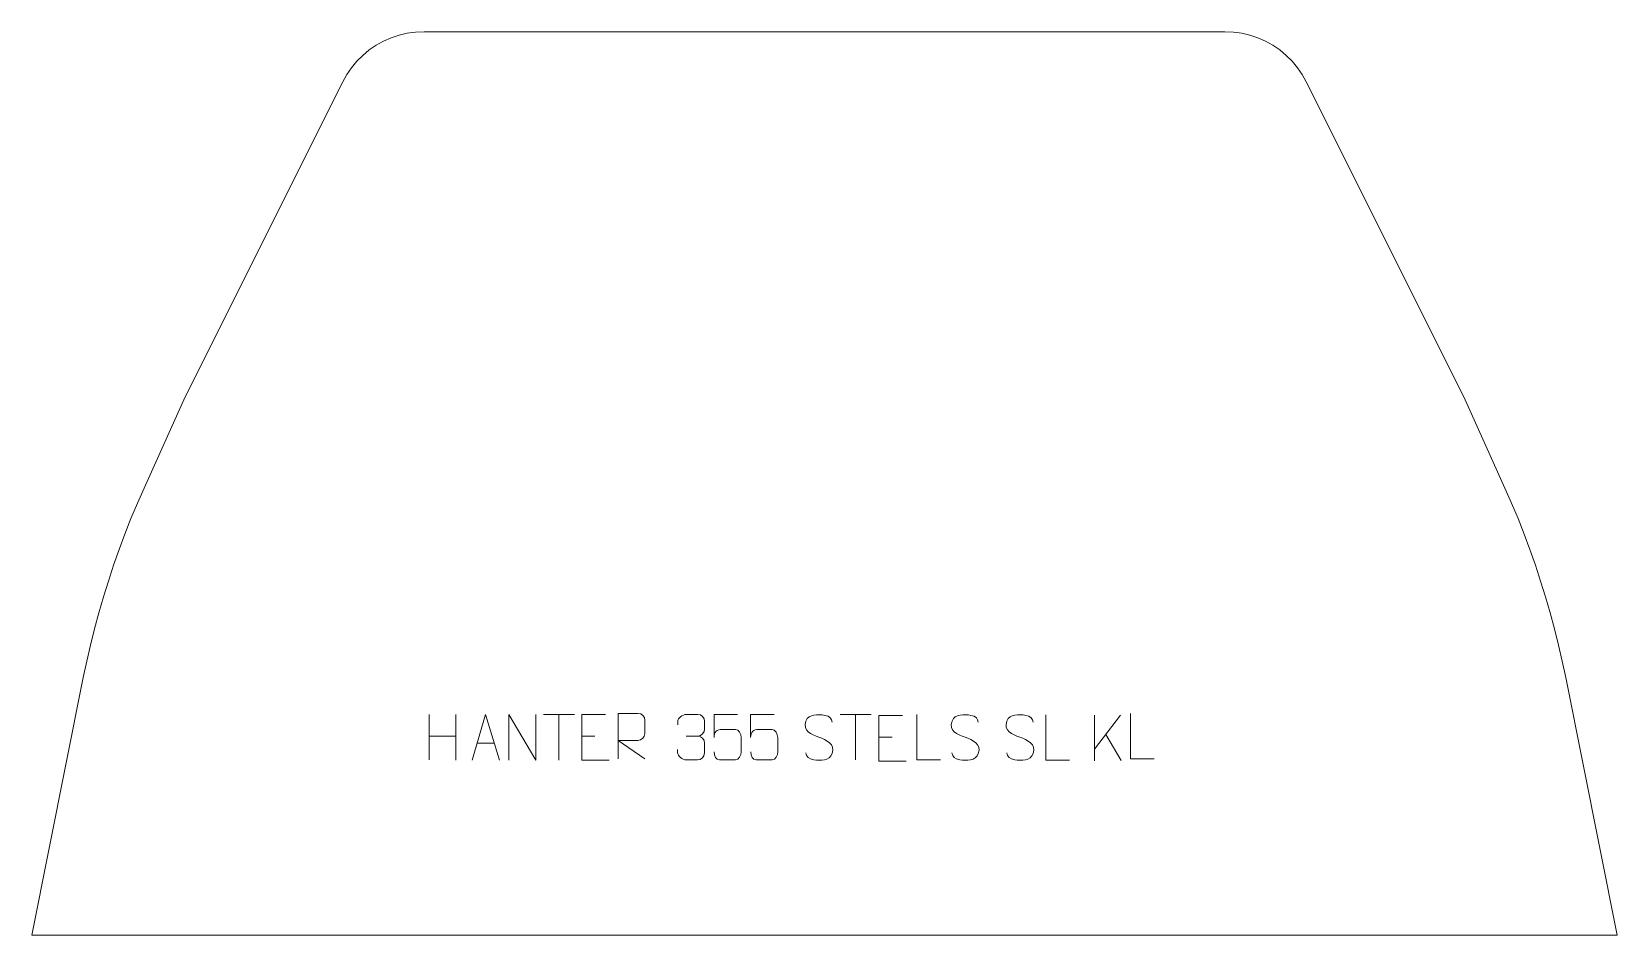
# Model space of a CAD drawing. Header units: millimetres. Extents: x -435 to 433, y 914 to 1409.
import ezdxf

# ---------------------------------------------------------------- set-up
doc = ezdxf.new("R2010")
doc.units = ezdxf.units.MM
doc.header["$MEASUREMENT"] = 0
doc.layers.add('layer 1', color=7, linetype='Continuous')

msp = doc.modelspace()

# ---------------------------------------------------------------- linework, layer by layer
at = {"layer": 'layer 1', "color": 242, "lineweight": 9}
msp.add_open_spline([(-220.5472, 1408.8111), (-220.5472, 1408.8111), (217.9399, 1408.8111), (217.9399, 1408.8111), (217.9399, 1408.8111), (217.9399, 1408.8111), (222.5242, 1408.5992), (222.5242, 1408.5992), (222.5242, 1408.5992), (222.5242, 1408.5992), (227.0702, 1407.9671), (227.0702, 1407.9671), (227.0702, 1407.9671), (227.0702, 1407.9671), (231.5382, 1406.9169), (231.5382, 1406.9169), (231.5382, 1406.9169), (231.5382, 1406.9169), (235.8912, 1405.4607), (235.8912, 1405.4607), (235.8912, 1405.4607), (235.8912, 1405.4607), (240.0904, 1403.6089), (240.0904, 1403.6089), (240.0904, 1403.6089), (240.0904, 1403.6089), (244.1021, 1401.3788), (244.1021, 1401.3788), (244.1021, 1401.3788), (244.1021, 1401.3788), (247.8915, 1398.7892), (247.8915, 1398.7892), (247.8915, 1398.7892), (247.8915, 1398.7892), (251.4256, 1395.8595), (251.4256, 1395.8595), (251.4256, 1395.8595), (251.4256, 1395.8595), (254.6744, 1392.6189), (254.6744, 1392.6189), (254.6744, 1392.6189), (254.6744, 1392.6189), (257.6105, 1389.0913), (257.6105, 1389.0913), (257.6105, 1389.0913), (257.6105, 1389.0913), (260.211, 1385.3086), (260.211, 1385.3086), (260.211, 1385.3086), (260.211, 1385.3086), (262.45, 1381.3021), (262.45, 1381.3021), (262.45, 1381.3021), (262.45, 1381.3021), (348.6962, 1208.8117), (348.6962, 1208.8117), (348.6962, 1208.8117), (348.6962, 1208.8117), (371.1961, 1158.8107), (371.1961, 1158.8107), (371.1961, 1158.8107), (371.1961, 1158.8107), (374.8516, 1150.4794), (374.8516, 1150.4794), (374.8516, 1150.4794), (374.8516, 1150.4794), (378.3501, 1142.0791), (378.3501, 1142.0791), (378.3501, 1142.0791), (378.3501, 1142.0791), (381.69, 1133.6155), (381.69, 1133.6155), (381.69, 1133.6155), (381.69, 1133.6155), (384.8709, 1125.0896), (384.8709, 1125.0896), (384.8709, 1125.0896), (384.8709, 1125.0896), (387.8906, 1116.5067), (387.8906, 1116.5067), (387.8906, 1116.5067), (387.8906, 1116.5067), (390.749, 1107.8668), (390.749, 1107.8668), (390.749, 1107.8668), (390.749, 1107.8668), (393.4444, 1099.1756), (393.4444, 1099.1756), (393.4444, 1099.1756), (393.4444, 1099.1756), (395.9763, 1090.4356), (395.9763, 1090.4356), (395.9763, 1090.4356), (395.9763, 1090.4356), (398.3436, 1081.6502), (398.3436, 1081.6502), (398.3436, 1081.6502), (398.3436, 1081.6502), (400.5444, 1072.8214), (400.5444, 1072.8214), (400.5444, 1072.8214), (400.5444, 1072.8214), (402.5803, 1063.9517), (402.5803, 1063.9517), (402.5803, 1063.9517), (402.5803, 1063.9517), (404.4478, 1055.0475), (404.4478, 1055.0475), (404.4478, 1055.0475), (404.4478, 1055.0475), (432.6946, 913.8119), (432.6946, 913.8119), (432.6946, 913.8119), (432.6946, 913.8119), (-435.3034, 913.8119), (-435.3034, 913.8119), (-435.3034, 913.8119), (-435.3034, 913.8119), (-407.0566, 1055.0475), (-407.0566, 1055.0475), (-407.0566, 1055.0475), (-407.0566, 1055.0475), (-405.1887, 1063.9517), (-405.1887, 1063.9517), (-405.1887, 1063.9517), (-405.1887, 1063.9517), (-403.1532, 1072.8214), (-403.1532, 1072.8214), (-403.1532, 1072.8214), (-403.1532, 1072.8214), (-400.9524, 1081.6502), (-400.9524, 1081.6502), (-400.9524, 1081.6502), (-400.9524, 1081.6502), (-398.5847, 1090.4356), (-398.5847, 1090.4356), (-398.5847, 1090.4356), (-398.5847, 1090.4356), (-396.0532, 1099.1756), (-396.0532, 1099.1756), (-396.0532, 1099.1756), (-396.0532, 1099.1756), (-393.3578, 1107.8668), (-393.3578, 1107.8668), (-393.3578, 1107.8668), (-393.3578, 1107.8668), (-390.4993, 1116.5067), (-390.4993, 1116.5067), (-390.4993, 1116.5067), (-390.4993, 1116.5067), (-387.4797, 1125.0896), (-387.4797, 1125.0896), (-387.4797, 1125.0896), (-387.4797, 1125.0896), (-384.2987, 1133.6155), (-384.2987, 1133.6155), (-384.2987, 1133.6155), (-384.2987, 1133.6155), (-380.9589, 1142.0791), (-380.9589, 1142.0791), (-380.9589, 1142.0791), (-380.9589, 1142.0791), (-377.4604, 1150.4794), (-377.4604, 1150.4794), (-377.4604, 1150.4794), (-377.4604, 1150.4794), (-373.8045, 1158.8107), (-373.8045, 1158.8107), (-373.8045, 1158.8107), (-373.8045, 1158.8107), (-351.3046, 1208.8117), (-351.3046, 1208.8117), (-351.3046, 1208.8117), (-351.3046, 1208.8117), (-265.0588, 1381.3021), (-265.0588, 1381.3021), (-265.0588, 1381.3021), (-265.0588, 1381.3021), (-262.8182, 1385.3086), (-262.8182, 1385.3086), (-262.8182, 1385.3086), (-262.8182, 1385.3086), (-260.2192, 1389.0913), (-260.2192, 1389.0913), (-260.2192, 1389.0913), (-260.2192, 1389.0913), (-257.2828, 1392.6189), (-257.2828, 1392.6189), (-257.2828, 1392.6189), (-257.2828, 1392.6189), (-254.0333, 1395.8595), (-254.0333, 1395.8595), (-254.0333, 1395.8595), (-254.0333, 1395.8595), (-250.4988, 1398.7892), (-250.4988, 1398.7892), (-250.4988, 1398.7892), (-250.4988, 1398.7892), (-246.7109, 1401.3788), (-246.7109, 1401.3788), (-246.7109, 1401.3788), (-246.7109, 1401.3788), (-242.6991, 1403.6089), (-242.6991, 1403.6089), (-242.6991, 1403.6089), (-242.6991, 1403.6089), (-238.4996, 1405.4607), (-238.4996, 1405.4607), (-238.4996, 1405.4607), (-238.4996, 1405.4607), (-234.1466, 1406.9169), (-234.1466, 1406.9169), (-234.1466, 1406.9169), (-234.1466, 1406.9169), (-229.679, 1407.9671), (-229.679, 1407.9671), (-229.679, 1407.9671), (-229.679, 1407.9671), (-225.133, 1408.5992), (-225.133, 1408.5992), (-225.133, 1408.5992), (-225.133, 1408.5992), (-220.5472, 1408.8111), (-220.5472, 1408.8111)], degree=3, knots=[0, 0, 0, 0, 0.01754386, 0.01754386, 0.01754386, 0.01754386, 0.03508772, 0.03508772, 0.03508772, 0.03508772, 0.05263158, 0.05263158, 0.05263158, 0.05263158, 0.07017544, 0.07017544, 0.07017544, 0.07017544, 0.0877193, 0.0877193, 0.0877193, 0.0877193, 0.10526316, 0.10526316, 0.10526316, 0.10526316, 0.12280702, 0.12280702, 0.12280702, 0.12280702, 0.14035088, 0.14035088, 0.14035088, 0.14035088, 0.15789474, 0.15789474, 0.15789474, 0.15789474, 0.1754386, 0.1754386, 0.1754386, 0.1754386, 0.19298246, 0.19298246, 0.19298246, 0.19298246, 0.21052632, 0.21052632, 0.21052632, 0.21052632, 0.22807018, 0.22807018, 0.22807018, 0.22807018, 0.24561404, 0.24561404, 0.24561404, 0.24561404, 0.26315789, 0.26315789, 0.26315789, 0.26315789, 0.28070175, 0.28070175, 0.28070175, 0.28070175, 0.29824561, 0.29824561, 0.29824561, 0.29824561, 0.31578947, 0.31578947, 0.31578947, 0.31578947, 0.33333333, 0.33333333, 0.33333333, 0.33333333, 0.35087719, 0.35087719, 0.35087719, 0.35087719, 0.36842105, 0.36842105, 0.36842105, 0.36842105, 0.38596491, 0.38596491, 0.38596491, 0.38596491, 0.40350877, 0.40350877, 0.40350877, 0.40350877, 0.42105263, 0.42105263, 0.42105263, 0.42105263, 0.43859649, 0.43859649, 0.43859649, 0.43859649, 0.45614035, 0.45614035, 0.45614035, 0.45614035, 0.47368421, 0.47368421, 0.47368421, 0.47368421, 0.49122807, 0.49122807, 0.49122807, 0.49122807, 0.50877193, 0.50877193, 0.50877193, 0.50877193, 0.52631579, 0.52631579, 0.52631579, 0.52631579, 0.54385965, 0.54385965, 0.54385965, 0.54385965, 0.56140351, 0.56140351, 0.56140351, 0.56140351, 0.57894737, 0.57894737, 0.57894737, 0.57894737, 0.59649123, 0.59649123, 0.59649123, 0.59649123, 0.61403509, 0.61403509, 0.61403509, 0.61403509, 0.63157895, 0.63157895, 0.63157895, 0.63157895, 0.64912281, 0.64912281, 0.64912281, 0.64912281, 0.66666667, 0.66666667, 0.66666667, 0.66666667, 0.68421053, 0.68421053, 0.68421053, 0.68421053, 0.70175439, 0.70175439, 0.70175439, 0.70175439, 0.71929825, 0.71929825, 0.71929825, 0.71929825, 0.73684211, 0.73684211, 0.73684211, 0.73684211, 0.75438596, 0.75438596, 0.75438596, 0.75438596, 0.77192982, 0.77192982, 0.77192982, 0.77192982, 0.78947368, 0.78947368, 0.78947368, 0.78947368, 0.80701754, 0.80701754, 0.80701754, 0.80701754, 0.8245614, 0.8245614, 0.8245614, 0.8245614, 0.84210526, 0.84210526, 0.84210526, 0.84210526, 0.85964912, 0.85964912, 0.85964912, 0.85964912, 0.87719298, 0.87719298, 0.87719298, 0.87719298, 0.89473684, 0.89473684, 0.89473684, 0.89473684, 0.9122807, 0.9122807, 0.9122807, 0.9122807, 0.92982456, 0.92982456, 0.92982456, 0.92982456, 0.94736842, 0.94736842, 0.94736842, 0.94736842, 0.96491228, 0.96491228, 0.96491228, 0.96491228, 1, 1, 1, 1], dxfattribs=at)
at = {"layer": 'layer 1', "color": 250, "lineweight": 9}
for points in [[(-217.8143, 1034.7801), (-217.8143, 1034.7801), (-217.8143, 1010.0026), (-217.8143, 1010.0026)], [(-203.171, 1034.7801), (-203.171, 1034.7801), (-203.171, 1009.8266), (-203.171, 1009.8266)], [(-155.2012, 1034.7566), (-155.2012, 1034.7566), (-138.214, 1034.7566), (-138.214, 1034.7566)], [(-146.7074, 1009.8266), (-146.7074, 1009.8266), (-146.7074, 1034.7801), (-146.7074, 1034.7801)], [(7.1888, 1034.8064), (7.1888, 1034.8064), (24.176, 1034.8064), (24.176, 1034.8064)], [(15.6826, 1009.8764), (15.6826, 1009.8764), (15.6826, 1034.8299), (15.6826, 1034.8299)], [(146.4285, 1034.4329), (146.4285, 1034.4329), (146.4285, 1009.4793), (146.4285, 1009.4793)], [(160.8047, 1034.4329), (160.8047, 1034.4329), (146.4285, 1015.7932), (146.4285, 1015.7932)], [(-217.8143, 1022.8978), (-217.8143, 1022.8978), (-203.171, 1022.8982), (-203.171, 1022.8982)], [(-191.4555, 1019.076), (-191.4555, 1019.076), (-181.9598, 1019.076), (-181.9598, 1019.076)], [(-134.1405, 1022.9004), (-134.1405, 1022.9004), (-126.9724, 1022.9004), (-126.9724, 1022.9004)], [(-76.9724, 1022.9004), (-76.9724, 1022.9004), (-70.776, 1022.9004), (-70.776, 1022.9004)], [(28.5143, 1022.3531), (28.5143, 1022.3531), (35.6824, 1022.3531), (35.6824, 1022.3531)], [(161.13, 1009.5751), (161.13, 1009.5751), (152.6595, 1023.8887), (152.6595, 1023.8887)]]:
    msp.add_open_spline(points, degree=3, dxfattribs=at)
for points, knots in [([(-194.1781, 1009.8266), (-194.1781, 1009.8266), (-186.8071, 1034.7801), (-186.8071, 1034.7801), (-186.8071, 1034.7801), (-186.8071, 1034.7801), (-179.2372, 1009.8266), (-179.2372, 1009.8266)], [0, 0, 0, 0, 0.33333333, 0.33333333, 0.33333333, 0.33333333, 1, 1, 1, 1]), ([(-174.035, 1009.8266), (-174.035, 1009.8266), (-174.035, 1034.7801), (-174.035, 1034.7801), (-174.035, 1034.7801), (-174.035, 1034.7801), (-159.3802, 1009.8266), (-159.3802, 1009.8266), (-159.3802, 1009.8266), (-159.3802, 1009.8266), (-159.3802, 1034.7801), (-159.3802, 1034.7801)], [0, 0, 0, 0, 0.25, 0.25, 0.25, 0.25, 0.5, 0.5, 0.5, 0.5, 1, 1, 1, 1]), ([(-121.2666, 1034.7801), (-121.2666, 1034.7801), (-134.1405, 1034.7801), (-134.1405, 1034.7801), (-134.1405, 1034.7801), (-134.1405, 1034.7801), (-134.1405, 1009.8265), (-134.1405, 1009.8265), (-134.1405, 1009.8265), (-134.1405, 1009.8265), (-119.2747, 1009.8265), (-119.2747, 1009.8265)], [0, 0, 0, 0, 0.25, 0.25, 0.25, 0.25, 0.5, 0.5, 0.5, 0.5, 1, 1, 1, 1]), ([(-114.3044, 1010.4237), (-114.3044, 1010.4237), (-114.3044, 1035.3772), (-114.3044, 1035.3772), (-114.3044, 1035.3772), (-110.7096, 1035.3772), (-107.1141, 1035.3772), (-103.5189, 1035.3772), (-103.5189, 1035.3772), (-101.1936, 1035.3395), (-99.6363, 1033.8495), (-99.6404, 1031.4831), (-99.6404, 1031.4831), (-99.6408, 1029.4476), (-99.6408, 1026.3882), (-99.6404, 1024.3522), (-99.6404, 1024.3522), (-99.6469, 1022.4767), (-101.4592, 1020.5349), (-103.4687, 1020.5158), (-103.4687, 1020.5158), (-103.4687, 1020.5158), (-114.3044, 1020.5158), (-114.3044, 1020.5158), (-114.3044, 1020.5158), (-114.3044, 1020.5158), (-99.6497, 1010.4237), (-99.6497, 1010.4237)], [0, 0, 0, 0, 0.125, 0.125, 0.125, 0.125, 0.25, 0.25, 0.25, 0.25, 0.375, 0.375, 0.375, 0.375, 0.5, 0.5, 0.5, 0.5, 0.625, 0.625, 0.625, 0.625, 0.75, 0.75, 0.75, 0.75, 1, 1, 1, 1]), ([(-81.6821, 1029.1456), (-81.6821, 1029.1456), (-81.6821, 1031.0028), (-81.6821, 1031.0028), (-81.6821, 1031.0028), (-81.6964, 1032.7447), (-79.0319, 1034.8628), (-76.9728, 1034.8401), (-76.9728, 1034.8401), (-74.9087, 1034.8401), (-72.8447, 1034.8401), (-70.781, 1034.8401), (-70.781, 1034.8401), (-68.5865, 1034.8489), (-66.9882, 1033.0021), (-66.9438, 1031.09), (-66.9438, 1031.09), (-66.9442, 1029.6549), (-66.9442, 1028.2198), (-66.9438, 1026.7843), (-66.9438, 1026.7843), (-66.9924, 1025.1308), (-68.595, 1022.9008), (-70.7933, 1022.9108), (-70.7933, 1022.9108), (-68.5896, 1022.8996), (-66.9816, 1021.0964), (-66.9276, 1019.0369), (-66.9276, 1019.0369), (-66.928, 1017.2522), (-66.928, 1015.4675), (-66.9276, 1013.6824), (-66.9276, 1013.6824), (-66.9175, 1011.621), (-68.9724, 1009.8579), (-70.7933, 1009.866), (-70.7933, 1009.866), (-72.8586, 1009.8663), (-74.9238, 1009.8663), (-76.9894, 1009.866), (-76.9894, 1009.866), (-79.158, 1009.8775), (-81.689, 1012.2777), (-81.7076, 1013.7395), (-81.7076, 1013.7395), (-81.7076, 1013.7395), (-81.7076, 1015.6481), (-81.7076, 1015.6481)], [0, 0, 0, 0, 0.07692308, 0.07692308, 0.07692308, 0.07692308, 0.15384615, 0.15384615, 0.15384615, 0.15384615, 0.23076923, 0.23076923, 0.23076923, 0.23076923, 0.30769231, 0.30769231, 0.30769231, 0.30769231, 0.38461538, 0.38461538, 0.38461538, 0.38461538, 0.46153846, 0.46153846, 0.46153846, 0.46153846, 0.53846154, 0.53846154, 0.53846154, 0.53846154, 0.61538462, 0.61538462, 0.61538462, 0.61538462, 0.69230769, 0.69230769, 0.69230769, 0.69230769, 0.76923077, 0.76923077, 0.76923077, 0.76923077, 0.84615385, 0.84615385, 0.84615385, 0.84615385, 1, 1, 1, 1]), ([(-48.9235, 1034.8079), (-48.9235, 1034.8079), (-61.7752, 1034.8079), (-61.7752, 1034.8079), (-61.7752, 1034.8079), (-61.7749, 1030.5773), (-61.7749, 1026.3464), (-61.7752, 1022.1152), (-61.7752, 1022.1152), (-61.7755, 1025.4253), (-60.1445, 1026.4971), (-57.3325, 1026.5576), (-57.3325, 1026.5576), (-54.8929, 1026.5579), (-52.4534, 1026.5579), (-50.0142, 1026.5576), (-50.0142, 1026.5576), (-48.3644, 1026.5644), (-46.8895, 1024.1839), (-46.861, 1022.1152), (-46.861, 1022.1152), (-46.8613, 1019.5279), (-46.8613, 1016.9403), (-46.861, 1014.3526), (-46.861, 1014.3526), (-46.8148, 1012.3932), (-48.3142, 1009.9569), (-49.9401, 1009.8984), (-49.9401, 1009.8984), (-51.8966, 1009.8987), (-56.7916, 1009.8987), (-58.7486, 1009.8984), (-58.7486, 1009.8984), (-60.5941, 1009.8896), (-61.7012, 1011.8544), (-61.722, 1014.4055)], [0, 0, 0, 0, 0.1, 0.1, 0.1, 0.1, 0.2, 0.2, 0.2, 0.2, 0.3, 0.3, 0.3, 0.3, 0.4, 0.4, 0.4, 0.4, 0.5, 0.5, 0.5, 0.5, 0.6, 0.6, 0.6, 0.6, 0.7, 0.7, 0.7, 0.7, 0.8, 0.8, 0.8, 0.8, 1, 1, 1, 1]), ([(-28.9235, 1034.8079), (-28.9235, 1034.8079), (-41.7752, 1034.8079), (-41.7752, 1034.8079), (-41.7752, 1034.8079), (-41.7749, 1030.5773), (-41.7749, 1026.3464), (-41.7752, 1022.1152), (-41.7752, 1022.1152), (-41.7755, 1025.4253), (-40.1445, 1026.4971), (-37.3325, 1026.5576), (-37.3325, 1026.5576), (-34.8929, 1026.5579), (-32.4534, 1026.5579), (-30.0142, 1026.5576), (-30.0142, 1026.5576), (-28.3644, 1026.5644), (-26.8895, 1024.1839), (-26.861, 1022.1152), (-26.861, 1022.1152), (-26.8613, 1019.5279), (-26.8613, 1016.9403), (-26.861, 1014.3526), (-26.861, 1014.3526), (-26.8148, 1012.3932), (-28.3142, 1009.9569), (-29.9401, 1009.8984), (-29.9401, 1009.8984), (-31.8966, 1009.8987), (-36.7916, 1009.8987), (-38.7486, 1009.8984), (-38.7486, 1009.8984), (-40.5941, 1009.8896), (-41.7012, 1011.8544), (-41.722, 1014.4055)], [0, 0, 0, 0, 0.1, 0.1, 0.1, 0.1, 0.2, 0.2, 0.2, 0.2, 0.3, 0.3, 0.3, 0.3, 0.4, 0.4, 0.4, 0.4, 0.5, 0.5, 0.5, 0.5, 0.6, 0.6, 0.6, 0.6, 0.7, 0.7, 0.7, 0.7, 0.8, 0.8, 0.8, 0.8, 1, 1, 1, 1]), ([(-4.3176, 1022.3532), (-8.5659, 1023.8236), (-13.474, 1025.6194), (-11.4689, 1031.1397), (-11.4689, 1031.1397), (-9.9654, 1035.2796), (-4.7518, 1034.8911), (-1.1482, 1034.29), (-1.1482, 1034.29), (1.7124, 1033.8128), (2.5771, 1032.5996), (2.8877, 1030.5155)], [0, 0, 0, 0, 0.25, 0.25, 0.25, 0.25, 0.5, 0.5, 0.5, 0.5, 1, 1, 1, 1]), ([(41.3882, 1034.2328), (41.3882, 1034.2328), (28.5143, 1034.2328), (28.5143, 1034.2328), (28.5143, 1034.2328), (28.5143, 1034.2328), (28.5143, 1009.2792), (28.5143, 1009.2792), (28.5143, 1009.2792), (28.5143, 1009.2792), (43.3801, 1009.2792), (43.3801, 1009.2792)], [0, 0, 0, 0, 0.25, 0.25, 0.25, 0.25, 0.5, 0.5, 0.5, 0.5, 1, 1, 1, 1]), ([(62.1569, 1009.8763), (62.1569, 1009.8763), (49.2078, 1009.8763), (49.2078, 1009.8763), (49.2078, 1009.8763), (49.2078, 1009.8763), (49.2078, 1034.8299), (49.2078, 1034.8299)], [0, 0, 0, 0, 0.33333333, 0.33333333, 0.33333333, 0.33333333, 1, 1, 1, 1]), ([(75.6823, 1022.3531), (71.434, 1023.8235), (66.5259, 1025.6193), (68.531, 1031.1396), (68.531, 1031.1396), (70.0345, 1035.2795), (75.2481, 1034.891), (78.8517, 1034.2899), (78.8517, 1034.2899), (81.7123, 1033.8127), (82.577, 1032.5995), (82.8876, 1030.5154)], [0, 0, 0, 0, 0.25, 0.25, 0.25, 0.25, 0.5, 0.5, 0.5, 0.5, 1, 1, 1, 1]), ([(105.6823, 1022.3531), (101.434, 1023.8235), (96.5259, 1025.6193), (98.531, 1031.1396), (98.531, 1031.1396), (100.0345, 1035.2795), (105.2481, 1034.891), (108.8517, 1034.2899), (108.8517, 1034.2899), (111.7123, 1033.8127), (112.577, 1032.5995), (112.8876, 1030.5154)], [0, 0, 0, 0, 0.25, 0.25, 0.25, 0.25, 0.5, 0.5, 0.5, 0.5, 1, 1, 1, 1]), ([(132.7629, 1009.7056), (132.7629, 1009.7056), (119.8138, 1009.7056), (119.8138, 1009.7056), (119.8138, 1009.7056), (119.8138, 1009.7056), (119.8138, 1034.6592), (119.8138, 1034.6592)], [0, 0, 0, 0, 0.33333333, 0.33333333, 0.33333333, 0.33333333, 1, 1, 1, 1]), ([(179.1341, 1010.4119), (179.1341, 1010.4119), (166.185, 1010.4119), (166.185, 1010.4119), (166.185, 1010.4119), (166.185, 1010.4119), (166.185, 1035.3655), (166.185, 1035.3655)], [0, 0, 0, 0, 0.33333333, 0.33333333, 0.33333333, 0.33333333, 1, 1, 1, 1]), ([(-4.3176, 1022.3531), (-0.299, 1020.7064), (4.7305, 1018.8181), (2.8965, 1013.4578), (2.8965, 1013.4578), (1.4367, 1009.1914), (-3.4741, 1009.4481), (-7.2002, 1010.0028), (-7.2002, 1010.0028), (-9.9502, 1010.4126), (-11.1711, 1011.6261), (-11.5491, 1013.7383)], [0, 0, 0, 0, 0.25, 0.25, 0.25, 0.25, 0.5, 0.5, 0.5, 0.5, 1, 1, 1, 1]), ([(75.6823, 1022.353), (79.7009, 1020.7063), (84.7304, 1018.818), (82.8964, 1013.4577), (82.8964, 1013.4577), (81.4366, 1009.1913), (76.5258, 1009.448), (72.7997, 1010.0027), (72.7997, 1010.0027), (70.0497, 1010.4125), (68.8288, 1011.626), (68.4508, 1013.7382)], [0, 0, 0, 0, 0.25, 0.25, 0.25, 0.25, 0.5, 0.5, 0.5, 0.5, 1, 1, 1, 1]), ([(105.6823, 1022.353), (109.7009, 1020.7063), (114.7304, 1018.818), (112.8964, 1013.4577), (112.8964, 1013.4577), (111.4366, 1009.1913), (106.5258, 1009.448), (102.7997, 1010.0027), (102.7997, 1010.0027), (100.0497, 1010.4125), (98.8288, 1011.626), (98.4508, 1013.7382)], [0, 0, 0, 0, 0.25, 0.25, 0.25, 0.25, 0.5, 0.5, 0.5, 0.5, 1, 1, 1, 1])]:
    msp.add_open_spline(points, degree=3, knots=knots, dxfattribs=at)

doc.saveas('drawing.dxf')
